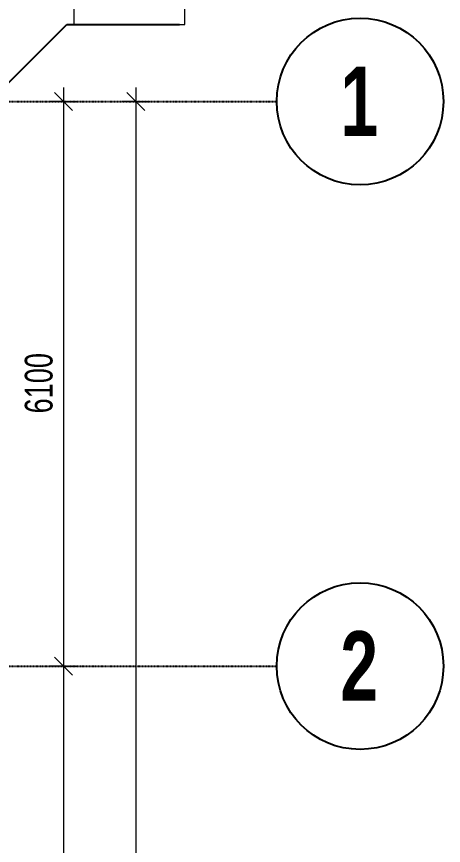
# Model space of a CAD drawing. Header units: millimetres. Extents: x 172692 to 213031, y 2598 to 159868.
# Drawn here: x 201098 to 205708, y 145053 to 154007 of the extents above; entities that cross this region are included whole.
import ezdxf

# ---------------------------------------------------------------- set-up
doc = ezdxf.new("R2010")
doc.units = ezdxf.units.MM
doc.linetypes.add('1_Čerchovaná 6_0mm', pattern=[12, 6, -3, 0, -3])
for name, color, linetype, lineweight in [('A-ANNO-DIMS', 7, 'Continuous', 9), ('A-ANNO-DIMS-150', 7, 'Continuous', 9), ('G-ANNO-DIMS', 7, 'Continuous', 9), ('G-ANNO-DIMS-1', 7, 'Continuous', 25)]:
    doc.layers.add(name, color=color, linetype=linetype, lineweight=lineweight)
for name, color, linetype, lineweight, true_color in [('S-GRID-1', 8, '1_Čerchovaná 6_0mm', 25, 0x808080), ('S-GRID-IDEN', 8, 'Continuous', 25, 0x808080), ('S-GRID-IDEN-1', 8, 'Continuous', 9, 0x808080)]:
    doc.layers.add(name, color=color, linetype=linetype, lineweight=lineweight, true_color=true_color)
doc.styles.add('Arial', font='arial.ttf', dxfattribs={"width": 0.7, "height": 300})
doc.styles.add('Arial_B', font='arialbd.ttf', dxfattribs={"width": 0.7, "height": 750})
doc.dimstyles.new('Vnitřní_-_průhledné_1', dxfattribs={"dimscale": 304.8, "dimtxt": 306.07782, "dimasz": 0.639764, "dimexe": 0.492126, "dimexo": 0.0625, "dimgap": 0.098425, "dimtad": 1, "dimdec": 0, "dimrnd": 5, "dimzin": 0, "dimdsep": 46, "dimtxsty": 'Arial', "dimblk1": 'OBLIQUE', "dimblk2": 'OBLIQUE', "dimsah": 1, "dimcen": 0.09, "dimdle": 0.492126, "dimazin": 0, "dimtfac": 1, "dimtdec": 4, "dimtix": 1, "dimtmove": 0, "dimatfit": 3, "dimfxl": 0.492126, "dimfxlon": 1, "dimtvp": 1, "dimtolj": 1, "dimtzin": 0, "dimarcsym": 2})

# ---------------------------------------------------------------- blocks, each defined once
blk = doc.blocks.new('Osnova - 6mm-307864-základy')
at = {"layer": 'S-GRID-IDEN'}
blk.add_circle((0, 0), 6, dxfattribs=at)
blk = doc.blocks.new('DIMBLOCK7-základy')
at = {"layer": 'A-ANNO-DIMS-150'}
for p, q in [((201606.1, 153240.4), (201606.1, 146990.4)), ((201606.1, 153090.4), (201456.1, 153090.4)), ((201606.1, 153090.4), (201756.1, 153090.4)), ((201606.1, 146990.4), (201456.1, 146990.4)), ((201606.1, 146990.4), (201756.1, 146990.4))]:
    blk.add_line(p, q, dxfattribs=at)
at = {"layer": 'A-ANNO-DIMS-150', "lineweight": 18}
for p, q in [((201606.1, 153090.4), (201508.6, 153187.9)), ((201606.1, 153090.4), (201703.6, 152992.9)), ((201606.1, 146990.4), (201508.6, 147087.9)), ((201606.1, 146990.4), (201703.6, 146892.9))]:
    blk.add_line(p, q, dxfattribs=at)
at = {"layer": 'A-ANNO-DIMS-150', "color": 0, "insert": (201186.6, 149720.2), "char_height": 300, "width": 768.491, "attachment_point": 1, "rotation": 90, "line_spacing_factor": 0.941778, "style": 'Arial'}
blk.add_mtext('6100', dxfattribs=at)
blk = doc.blocks.new('_Oblique')
at = {"color": 0, "linetype": 'ByBlock', "lineweight": -2}
blk.add_line((-0.5, -0.5), (0.5, 0.5), dxfattribs=at)
blk = doc.blocks.new('DIMBLOCK8-základy')
at = {"layer": 'A-ANNO-DIMS-150', "lineweight": 18}
for p, q in [((201606.1, 146990.4), (201508.6, 147087.9)), ((201606.1, 146990.4), (201703.6, 146892.9)), ((201606.1, 140892.9), (201508.6, 140990.4)), ((201606.1, 140892.9), (201703.6, 140795.4))]:
    blk.add_line(p, q, dxfattribs=at)
at = {"layer": 'A-ANNO-DIMS-150'}
for p, q in [((201606.1, 146990.4), (201456.1, 146990.4)), ((201606.1, 146990.4), (201606.1, 140892.9)), ((201606.1, 146990.4), (201756.1, 146990.4)), ((201606.1, 140892.9), (201456.1, 140892.9)), ((201606.1, 140892.9), (201756.1, 140892.9))]:
    blk.add_line(p, q, dxfattribs=at)
at = {"layer": 'A-ANNO-DIMS-150', "color": 0, "insert": (201186.6, 143621.4), "char_height": 300, "width": 768.491, "attachment_point": 1, "rotation": 90, "line_spacing_factor": 0.941778, "style": 'Arial'}
blk.add_mtext('6100', dxfattribs=at)
blk = doc.blocks.new('DIMBLOCK12-základy')
at = {"layer": 'A-ANNO-DIMS-150'}
for p, q in [((202386.8, 153240.4), (202386.8, 125550.4)), ((202386.8, 153090.4), (202236.8, 153090.4)), ((202386.8, 153090.4), (202536.8, 153090.4)), ((202386.8, 125700.4), (202236.8, 125700.4)), ((202386.8, 125700.4), (202536.8, 125700.4))]:
    blk.add_line(p, q, dxfattribs=at)
at = {"layer": 'A-ANNO-DIMS-150', "lineweight": 18}
for p, q in [((202386.8, 153090.4), (202289.3, 153187.9)), ((202386.8, 153090.4), (202484.3, 152992.9)), ((202386.8, 125700.4), (202289.3, 125797.9)), ((202386.8, 125700.4), (202484.3, 125602.9))]:
    blk.add_line(p, q, dxfattribs=at)
at = {"layer": 'A-ANNO-DIMS-150', "color": 0, "insert": (201967.3, 138995.1), "char_height": 300, "width": 960.613, "attachment_point": 1, "rotation": 90, "line_spacing_factor": 0.941778, "style": 'Arial'}
blk.add_mtext('27390', dxfattribs=at)
blk = doc.blocks.new('Výškové kóty - Výšková kóta - Základová-780896-základy')
at = {"layer": 'G-ANNO-DIMS'}
for p, q in [((-0.4, 0), (-0.4, 3.4)), ((-0.4, 3.4), (7.6, 3.4)), ((7.6, 3.4), (7.6, 0)), ((7.6, 0), (-0.4, 0))]:
    blk.add_line(p, q, dxfattribs=at)

msp = doc.modelspace()

# ---------------------------------------------------------------- linework, layer by layer
at = {"layer": 'G-ANNO-DIMS-1'}
for p, q in [((200452.1, 152734.1), (201640.5, 153922.5)), ((201640.5, 153922.5), (202856, 153922.5))]:
    msp.add_line(p, q, dxfattribs=at)
at = {"layer": 'S-GRID-1'}
for p, q in [((177170.3, 153090.4), (203907.7, 153090.4)), ((177170.3, 146990.4), (203907.7, 146990.4))]:
    msp.add_line(p, q, dxfattribs=at)

# ---------------------------------------------------------------- block references
at = {"layer": 'G-ANNO-DIMS', "extrusion": (0, 0, -1), "xscale": 149.9999999999999, "yscale": 149.9999999999999, "zscale": 149.9999999999999}
msp.add_blockref('Výškové kóty - Výšková kóta - Základová-780896-základy', (-202856, 153922.5), dxfattribs=at)
at = {"layer": 'S-GRID-IDEN', "xscale": 149.9999999999999, "yscale": 149.9999999999999, "zscale": 149.9999999999999, "rotation": 269.9999999999995}
for p in [(204807.7, 153090.4), (204807.7, 146990.4)]:
    msp.add_blockref('Osnova - 6mm-307864-základy', p, dxfattribs=at)

# ---------------------------------------------------------------- texts
at = {"layer": 'S-GRID-IDEN-1', "char_height": 750, "width": 505.063, "attachment_point": 1, "style": 'Arial_B'}
for s, insert in [('\\fArial|b1|i0|c238|p34|;\\W.7;1', (204594.3, 153467.1)), ('\\fArial|b1|i0|c238|p34|;\\W.7;2', (204594.3, 147367.1))]:
    msp.add_mtext(s, dxfattribs=dict(at, insert=insert))

# ---------------------------------------------------------------- dimensions: what is measured, and where the dimension line sits
at = {"layer": 'A-ANNO-DIMS'}
for base, p1, p2, override, picture, middle in [((201606.1, 146990.4), (201756.1, 153090.4), (201756.1, 146990.4), {"dimpost": '<>', "dimfxl": 6100}, 'DIMBLOCK7-základy', (201422.9, 150040.4)), ((202386.8, 125700.4), (202536.8, 153090.4), (202536.8, 125700.4), {"dimpost": '<>', "dimfxl": 27390}, 'DIMBLOCK12-základy', (202203.5, 139395.4)), ((201606.05803, 140892.8916405), (201756.05803, 146990.3916405), (201756.05803, 140892.8916405), {"dimpost": '<>', "dimfxl": 6097.5}, 'DIMBLOCK8-základy', (201422.8861328, 143941.6416405))]:
    dim = msp.add_linear_dim(base=base, p1=p1, p2=p2, angle=90, dimstyle='Vnitřní_-_průhledné_1', override=override, dxfattribs=at)
    dim.commit()
    dim.dimension.update_dxf_attribs({"geometry": picture, "text_midpoint": middle})

doc.saveas('drawing.dxf')
